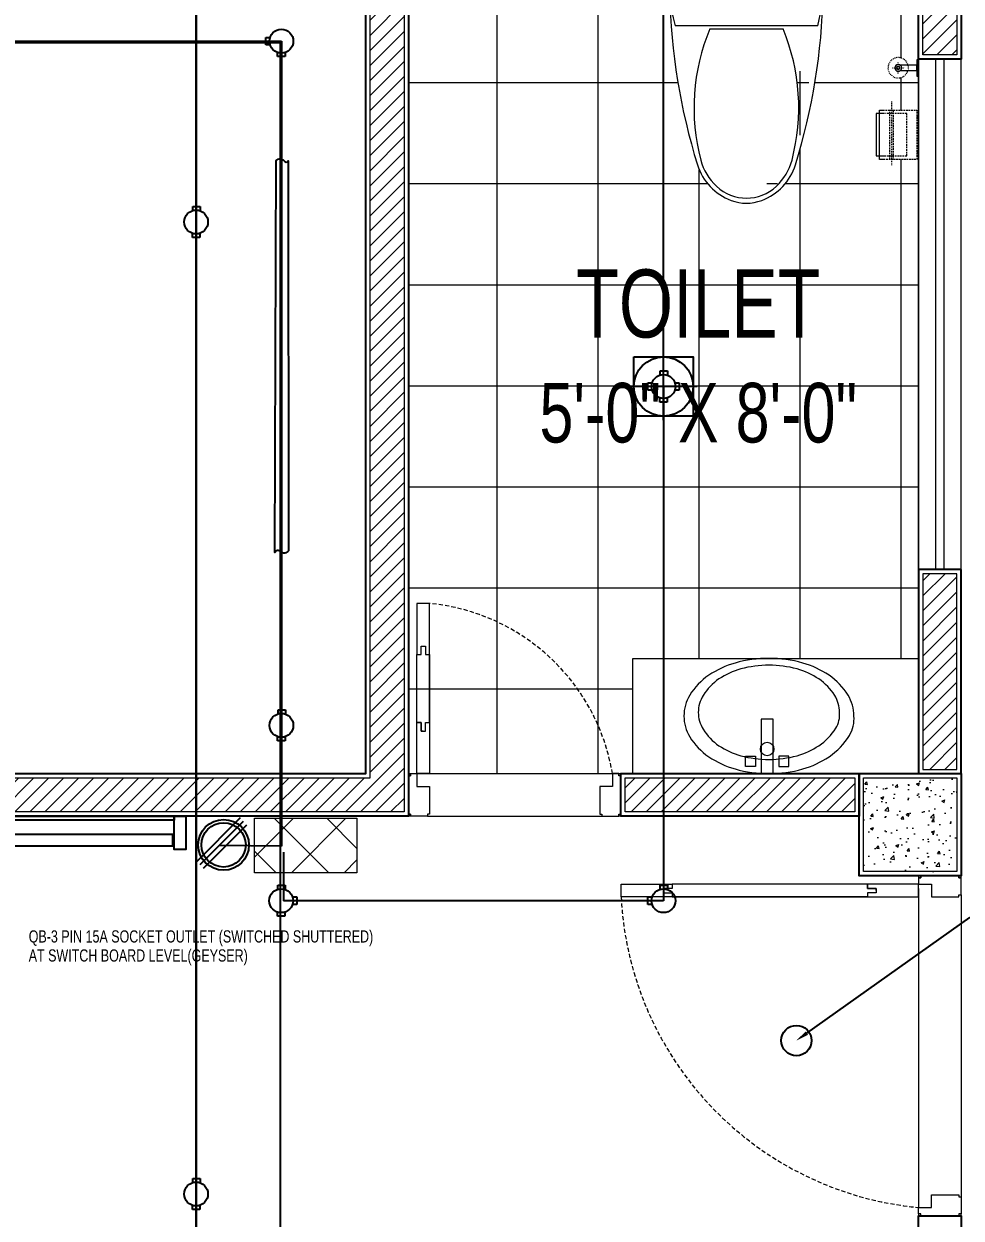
# Model space of a CAD drawing. Header units: inches. Extents: x 112 to 4169, y -2569 to 841.
# Drawn here: x 728.9 to 839.1, y 339.1 to 479.5 of the extents above; entities that cross this region are included whole.
import ezdxf
from ezdxf import colors
from ezdxf.entities.mleader import LeaderData, LeaderLine
from ezdxf.math import Vec2, Vec3

# ---------------------------------------------------------------- set-up
doc = ezdxf.new("R2010")
doc.units = ezdxf.units.IN
doc.header["$MEASUREMENT"] = 0
for name, pattern in [('CENTER', [2, 1.25, -0.25, 0.25, -0.25]), ('DASH', [0.35, 0.25, -0.1]), ('DASHED', [0.75, 0.5, -0.25])]:
    doc.linetypes.add(name, pattern=pattern)
doc.layers.get('Defpoints').update_dxf_attribs({"lineweight": 0})
for name, color, linetype in [('Cables', 7, 'Continuous'), ('Lights', 7, 'Continuous'), ('PVC Conduit and Circular Boxes', 7, 'Continuous'), ('Sockets', 7, 'Continuous'), ('wall 05', 253, 'Continuous')]:
    doc.layers.add(name, color=color, linetype=linetype)
for name, color, linetype, lineweight in [('COLUMN', 1, 'Continuous', 25), ('DOOR', 115, 'Continuous', 15), ('FLOOR TILE', 40, 'Continuous', 15), ('Glass', 5, 'Continuous', 9), ('HACTH', 8, 'Continuous', 9), ('I-WC----EXST', 7, 'Continuous', 15), ('I-WC----N', 7, 'Continuous', 15), ('Plaster Line', 254, 'Continuous', 15), ('Switchboard', 30, 'Continuous', 13), ('Text', 252, 'Continuous', 15), ('WINDOW', 140, 'Continuous', 9)]:
    doc.layers.add(name, color=color, linetype=linetype, lineweight=lineweight)
doc.styles.get("Standard").update_dxf_attribs({"font": 'arial.ttf'})
doc.styles.add('Swiss721', font='swisscl.ttf')
pattern_1 = [(45, (-121864.7341942425, -171118.0410724213), (-0.8838834764831843, 0.8838834764831844), [])]

# ---------------------------------------------------------------- blocks, each defined once
blk = doc.blocks.new('C 12X12')
at = {"layer": 'HACTH'}
h = blk.add_hatch(dxfattribs=at)
h.set_pattern_fill('AR-CONC', color=256, scale=0.5, style=0)
h.set_pattern_definition([(50, (0, 0), (3.586300913003767, -0.3137606749129755), [0.375, -4.125]), (355, (0, 0), (-0.693756668065, 3.760960668500059), [0.3, -3.3]), (100.4514, (0.2988584, -0.0261467), (2.892546908570108, 3.447197710304768), [0.31870095, -3.50571056]), (46.18420000000001, (0, 1), (5.336205243128222, -0.8275950716450904), [0.5625, -6.1875]), (96.6356, (0.444683725, 0.931033465), (4.673313527743517, 4.870589354502209), [0.47805144, -5.258565]), (351.1842, (0, 1), (4.673309725668136, 4.870593004626623), [0.45, -4.95]), (21, (0.5, 0.75), (2.984535260592308, -2.013094453326694), [0.375, -4.125]), (326.0000000000001, (0.5, 0.75), (1.216576659607909, 3.625750225234265), [0.3, -3.3]), (71.4514, (0.748711165, 0.58224197), (4.20111314290745, 1.612652483549762), [0.31870095, -3.50571056]), (37.50000000000001, (0, 0), (0.06079927658645334, 1.664469269156557), [0, -3.26, 0, -3.35, 0, -3.3125]), (7.499999999999999, (0, 0), (1.315347687210743, 1.972058559411801), [0, -1.91, 0, -3.185, 0, -1.2625]), (327.5, (-1.115, 0), (2.669112180862045, -0.112774358671899), [0, -1.25, 0, -3.9, 0, -5.175]), (317.5, (-1.615, 0), (2.915930846711931, 0.5005249116615882), [0, -1.625, 0, -2.59, 0, -3.675])])
h.paths.add_polyline_path([(88278.99999999999, -6819.5), (88278.99999999999, -6808.5), (88267.99999999999, -6808.5), (88267.99999999999, -6819.5)])
at = {"layer": 'COLUMN'}
blk.add_lwpolyline([(88267.49999999999, -6808), (88279.49999999999, -6808), (88279.49999999999, -6820), (88267.49999999999, -6820)], close=True, dxfattribs=at)
at = {"layer": 'Plaster Line'}
blk.add_lwpolyline([(88267.99999999999, -6808.5), (88278.99999999999, -6808.5), (88278.99999999999, -6819.5), (88267.99999999999, -6819.5)], close=True, dxfattribs=at)
blk = doc.blocks.new('$plan$00000388')
for p, q in [((0, -220.78125), (0, 220.78125)), ((-202.5, -209.53125), (-202.5, 209.53125)), ((-211.7636099999945, 107.6506163835293), (-211.7636099999945, -107.650638883526))]:
    blk.add_line(p, q)
blk.add_lwpolyline([(-202.5, -209.53125), (-151.5815775000083, -220.9312575000222), (-102.226364999995, -226.3893074999796), (-50.1765075000003, -226.3893074999796), (0, -220.78125)])
for centre, radius, start, end in [((-70.5022373952088, -1596.893304158002), 1822.905267548176, 91.22236801674002, 107.2477400729669), ((-76.1718824999989, -236.25), 463.3354349999999, 97.73994600013404, 105.8219820007596), ((-76.1718824999989, -236.25), 463.3354349999999, 80.5376780005947, 97.73994600013404), ((-562.4982811024092, -12.18639293918386), 163.5812782416205, 107.2477400729669, 159.5476091935635), ((-443.44170022248, -448.2021481943084), 602.2018211347165, 67.37374387764919, 104.7785650586873), ((-555.5449209055951, -23.26485846063588), 162.7261878014058, 104.7785650586873, 136.8542646016355), ((-580.3665348804789, -1.12500274553895e-05), 128.7061108459815, 136.8542646016355, 223.1457353983645), ((-595.1750179040682, 0), 128.7061108459815, 159.5476091935635, 200.4523908064364), ((-562.4982811024092, 12.18639293918386), 163.5812782416205, 200.4523908064364, 252.7522599270331), ((-555.5449209055951, 23.26483596063918), 162.7261878014058, 223.1457353983645, 255.2214349413127), ((-443.44170022248, 448.2021256943117), 602.2018211347165, 255.2214349413127, 292.6262561223508), ((-70.5022373952088, 1596.893304158002), 1822.905267548176, 252.7522599270331, 268.77763198326)]:
    blk.add_arc(centre, radius, start, end)
blk = doc.blocks.new('h')
at = {"layer": 'I-WC----N', "color": 252, "linetype": 'CENTER', "ltscale": 0.2}
for p, q in [((544280.5394874534, -25819.8480072173), (544314.2055749901, -25819.8480072173)), ((544297.3725312217, -25836.7882816003), (544297.3725312217, -25800.90632244026))]:
    blk.add_line(p, q, dxfattribs=at)
at = {"layer": 'I-WC----N'}
blk.add_lwpolyline([(544273.0331409274, -25759.8480072173), (544321.0331409274, -25759.8480072173), (544321.0331409274, -25764.8480072173), (544273.0331409274, -25764.8480072173)], close=True, dxfattribs=at)
blk.add_lwpolyline([(544289.0331409274, -25813.8480072173), (544289.0331409274, -25764.8480072173), (544305.0331409274, -25764.8480072173), (544305.0331409274, -25813.8480072173)], dxfattribs=at)
at = {"layer": 'I-WC----N', "linetype": 'DASH', "ltscale": 5}
blk.add_circle((544297.3725312217, -25819.8480072173), 30, dxfattribs=at)
at = {"layer": 'I-WC----N'}
for centre, radius in [((544297.0331409274, -25819.8480072173), 10), ((544297.3725312217, -25819.8480072173), 5)]:
    blk.add_circle(centre, radius, dxfattribs=at)
blk = doc.blocks.new('typical king$0$5767 PAPER HOLDER')
at = {"color": 0, "linetype": 'CENTER', "lineweight": -2, "ltscale": 0.5}
blk.add_line((80, 97.5), (80, -92.5), dxfattribs=at)
at = {"color": 0, "linetype": 'DASHED', "lineweight": -2, "ltscale": 10, "flags": 128}
for points in [[(96.99689220590517, 72.5), (5, 72.5), (5, -72.5), (99.99999999254942, -72.5)], [(5, 52.5), (0, 52.5), (0, -52.5), (5, -52.5)]]:
    blk.add_lwpolyline(points, dxfattribs=at)
at = {"color": 0, "linetype": 'DASHED', "lineweight": -2, "ltscale": 10}
blk.add_lwpolyline([(75, -72.5), (85, -72.5), (85, 72.5), (75, 72.5)], close=True, dxfattribs=at)
at = {"color": 0, "linetype": 'ByBlock', "lineweight": -2, "flags": 128}
blk.add_lwpolyline([(99.99999999254942, -72.5), (115, -72.5), (115, 72.5), (99.99999998987187, 72.5)], dxfattribs=at)
at = {"color": 0, "linetype": 'DASHED', "lineweight": -2, "ltscale": 10}
blk.add_lwpolyline([(99.999999992433, -62.5), (35, -62.5), (35, 62.5), (96.99689220590517, 62.5)], dxfattribs=at)
at = {"color": 0, "linetype": 'ByBlock', "lineweight": -2}
blk.add_lwpolyline([(99.99999999138527, 62.5), (125, 62.5), (125, -62.5), (99.999999992433, -62.5)], dxfattribs=at)
blk = doc.blocks.new('HANDWASH-02-PLAN')
at = {"layer": 'I-WC----N', "color": 2}
for points in [[(5.105388728001799, -0.03545327218080305, 0.0685128341849857), (104.4428761235836, 13.64052750168047, 0.08064845703360715), (181.8497132692291, 49.5702046223896, 0.1070510984843923), (241.6892139073075, 112.2794171914615, 0.1606025609484499), (255.0596095666779, 169.3288566819028, 0.1380408177290992), (237.8797932018615, 230.3704045662143, 0.1070510984844329), (181.8497132692292, 289.0875087414161, 0.08064845703366162), (104.4428761235695, 325.0171858621216, 0.06851283418501364), (5.105388728001819, 338.6931666359865, 0.06851283418498871), (-94.23209866757678, 325.0171858621252, 0.08064845703361595), (-171.638935813226, 289.0875087414161, 0.1070510984844098), (-227.6690157458597, 230.370404566218, 0.1380408177290767), (-244.8488321106743, 169.3288566819029, 0.138040817729059), (-227.6690157458634, 108.2873087975913, 0.1070510984844102), (-171.6389358132265, 49.57020462238962, 0.08064845703363416), (-94.2320986675627, 13.6405275016773, 0.06851283418498137)], [(5.105388728001802, 41.53578644381878, 0.0675216935736056), (87.72235935093113, 52.74376115667882, 0.07986260034694788), (151.9391352699427, 82.12223381210605, 0.1071148054250401), (201.6999565374776, 133.5496735962301, 0.1625513480041399), (212.7596645016683, 180.1065854971625, 0.1397781252770938), (198.5596568842125, 229.9089738032076, 0.1071148054249968), (151.9391352699427, 278.090937182219, 0.079862600346856), (87.72235935093114, 307.4694098376604, 0.06752169357352077), (5.105388728001818, 318.6773845505068, 0.06752169357355169), (-77.51158189494207, 307.4694098376535, 0.07986260034685971), (-141.7283578139395, 278.090937182219, 0.1071148054249977), (-188.3488794282057, 229.9089738032108, 0.1397781252771178), (-202.5488870456652, 180.1065854971625, 0.1397781252770914), (-188.3488794282075, 130.3041971911107, 0.1071148054249686), (-141.7283578139395, 82.12223381210607, 0.07986260034688351), (-77.51158189494208, 52.74376115667565, 0.06752169357357289)]]:
    blk.add_lwpolyline(points, format="xyb", close=True, dxfattribs=at)
blk.add_circle((-0.02187734048447522, 72.32929734456184), 20.01578208547983, dxfattribs=at)
blk = doc.blocks.new('A$C01EB0BB3')
at = {"layer": 'I-WC----N', "color": 250, "ltscale": 0.5}
for points in [[(9.078843707087799, 6.421769326931098), (9.078843707087799, 0.003781239152885973), (10.50733516400214, 0.003781239152885973), (10.50733516400214, 6.421769326931098)], [(8.434620618761983, 2.055171582615003), (8.434620618761983, 0.8500512700120453), (7.2301993334695, 0.8500512700120453), (7.2301993334695, 2.055171582615003)], [(11.15155825234251, 2.055171582615003), (11.15155825234251, 0.8500512700120453), (12.35597953763499, 0.8500512700120453), (12.35597953763499, 2.055171582615003)]]:
    blk.add_lwpolyline(points, close=True, dxfattribs=at)
at = {"layer": 'I-WC----N', "color": 2, "xscale": 0.03999999999359716, "yscale": 0.03999999999359716, "zscale": 0.03999999999359716}
blk.add_blockref('HANDWASH-02-PLAN', (9.793964529162622, 0.001415080594597384), dxfattribs=at)
blk = doc.blocks.new('A$C5AAA0143')
at = {"layer": 'Defpoints'}
for points in [[(-39.75, 5), (-40, 5), (-40, 4.75), (-39.75, 4.75)], [(0, 5), (-0.25, 5), (-0.25, 4.75), (0, 4.75)], [(-39.75, 0.25), (-40, 0.25), (-40, 0), (-39.75, 0)], [(0, 0.25), (-0.25, 0.25), (-0.25, 0), (0, 0)]]:
    blk.add_lwpolyline(points, close=True, dxfattribs=at)
at = {"layer": 'DOOR'}
for points in [[(-1.749999999985448, 10), (-1.999999999985448, 10), (-1.999999999985448, 11), (-2.499999999970896, 11), (-2.499999999970896, 5), (-1, 5), (-0.9999999999854481, 11), (-1.499999999985448, 11), (-1.499999999985448, 10), (-1.749999999985448, 10), (-1.499999999985448, 10), (-1.499999999985448, 11), (-1, 11), (-1, 33.98749804627732), (-1.499999999985448, 33.98749804627732), (-1.499999999985448, 34.98749804627732), (-1.999999999985448, 34.98749804627732), (-1.999999999985448, 33.98749804627732), (-2.499999999970896, 33.98749804627732), (-2.499999999985448, 11), (-2.500000000174623, 39.98749804627732), (-1, 39.98749804627732), (-0.9999999999854481, 33.98749804627732)], [(-39, 5), (-39, 3.5), (-37.5, 3.5), (-37.5, 0.25), (-37.75, 0.25), (-37.75, 0), (-39.75, 0), (-39.75, 0.25), (-40, 0.25), (-40, 4.75), (-39.75, 4.75), (-39.75000000001455, 5), (-39, 5)], [(-1, 5), (-1, 3.5), (-2.5, 3.5), (-2.5, 0.25), (-2.25, 0.25), (-2.25, 0), (-0.25, 0), (-0.25, 0.25), (0, 0.25), (0, 4.75), (-0.25, 4.75), (-0.2499999999854481, 5), (-1, 5)]]:
    blk.add_lwpolyline(points, dxfattribs=at)
at = {"layer": 'DOOR', "linetype": 'DASHED', "lineweight": 0}
blk.add_arc((-0.4940765072824433, 1.36216635024175), 38.67738328390567, 92.97286232294589, 174.6030200777959, dxfattribs=at)
at = {"layer": 'HACTH', "lineweight": 0, "ltscale": 10}
for p, q in [((-1.5, 5.000000000029104), (-39, 5)), ((-2.25, 2.91038304567337e-11), (-37.75, 0))]:
    blk.add_line(p, q, dxfattribs=at)
blk = doc.blocks.new('A$C63C712C3')
at = {"ltscale": 2}
for p, q in [((39.80314903250837, 42.02165198561852), (33.8373914979602, 42.02165198561852)), ((1230.612533954176, 42.02165198561852), (1236.578291488724, 42.02165198561852)), ((39.80314903250837, 15.93327464433969), (33.8373914979602, 15.93327464433969)), ((1230.612533954176, 15.93327464433969), (1236.578291488724, 15.93327464433969))]:
    blk.add_line(p, q, dxfattribs=at)
for points in [[(35.45815903441689, 102.6004051111813), (7.051254215184599e-05, 102.6004051111813), (7.051254215184599e-05, 0), (35.45815903441689, 0)], [(35.45815903441689, 102.6004051111813), (1235.458159034402, 102.6004051111813), (1235.458159034402, 90.19858873463818), (35.45815903441689, 90.19858873463818)], [(1235.458159034402, 102.6004051111813), (1270.916247556277, 102.6004051111813), (1270.916247556277, 0), (1235.458159034402, 0)], [(39.80634735536296, 47.55507706388016), (1230.609335631336, 47.55507706388016), (1230.609335631336, 10.14120857274975), (39.80634735536296, 10.14120857274975)]]:
    blk.add_lwpolyline(points, close=True, dxfattribs=at)

msp = doc.modelspace()

# ---------------------------------------------------------------- hatches: boundary and pattern name
at = {"layer": 'FLOOR TILE'}
h = msp.add_hatch(dxfattribs=at)
h.set_pattern_fill('ANSI37', color=256, scale=95, angle=45, style=0)
h.set_pattern_definition([(90, (-140504.1913463468, -171144.9169840943), (-11.875, 2.664535259100376e-15), []), (180, (-140504.1913463468, -171144.9169840943), (-2.664535259100376e-15, -11.875), [])])
edge = h.paths.add_edge_path()
edge.add_ellipse((814.3537744937688, 464.8737671120964), major_axis=(-4.626777249109558, 4.62677724910956), ratio=0.9999999999987466, start_angle=62.24774007312948, end_angle=114.54760919365779, ccw=False)
edge.add_ellipse((877.7420510015558, 484.553608878696), major_axis=(-51.55954709395021, 51.55954709395021), ratio=0.999999999997518, start_angle=46.39180876643201, end_angle=62.24774007301511, ccw=False)
edge.add_ellipse((823.3163187845543, 484.3268230743181), major_axis=(13.10510513414004, 13.10510513414004), ratio=0.999999999998578, start_angle=125.53767800060149, end_angle=139.7797057103707, ccw=False)
edge.add_line((805.035068487928, 487.3736983771726), (774.1163187760152, 487.3736983771435))
edge.add_line((774.1163187760152, 487.3736983771435), (774.1163187760152, 391.3634181502332))
edge.add_line((774.1163187760152, 391.3634181502332), (800.5158165509687, 391.3634181502332))
edge.add_line((800.5158165509687, 391.3634181502332), (800.5158165509687, 404.9125629465909))
edge.add_line((800.5158165509687, 404.9125629465909), (834.1163187760443, 404.9125629439716))
edge.add_line((834.1163187760443, 404.9125629439716), (834.1163187760734, 464.3744303108308))
edge.add_line((834.1163187760734, 464.3744303108308), (833.9163187761491, 464.3744303108308))
edge.add_line((833.9163187761491, 464.3744303108308), (833.9163187761491, 463.5744303112499))
edge.add_line((833.9163187761491, 463.5744303112499), (830.1163187784308, 463.5744303112499))
edge.add_line((830.1163187784308, 463.5744303112499), (829.5163187784541, 463.5744303112208))
edge.add_line((829.5163187784541, 463.5744303112208), (829.5163187784541, 463.9744303110404))
edge.add_line((829.5163187784541, 463.9744303110404), (829.1163187786636, 463.9744303110404))
edge.add_line((829.1163187786636, 463.9744303110404), (829.1163187786636, 468.9744303084501))
edge.add_line((829.1163187786636, 468.9744303084501), (829.5163187784541, 468.974430308421))
edge.add_line((829.5163187784541, 468.974430308421), (829.5163187784541, 469.3744303082115))
edge.add_line((829.5163187784541, 469.3744303082115), (830.1163187785472, 469.3744303082115))
edge.add_line((830.1163187785472, 469.3744303082115), (833.9163187761491, 469.3744303082406))
edge.add_line((833.9163187761491, 469.3744303082406), (833.9163187761491, 468.5744303086597))
edge.add_line((833.9163187761491, 468.5744303086597), (834.1163187760443, 468.5744303086014))
edge.add_line((834.1163187760443, 468.5744303086014), (834.1163187760152, 473.3651468305382))
edge.add_line((834.1163187760152, 473.3651468305382), (833.9163187761782, 473.3651468305382))
edge.add_line((833.9163187761782, 473.3651468305382), (833.9163187761782, 474.0051468302029))
edge.add_line((833.9163187761782, 474.0051468302029), (832.8690231235572, 474.005146830232))
edge.add_ellipse((831.7163187773307, 474.3387224417877), major_axis=(-0.8485281369836075, 0.8485281369836075), ratio=0.9999999999899405, start_angle=-120.20545801426942, end_angle=208.8603375758762, ccw=False)
edge.add_line((832.876536038389, 474.6451468298676), (833.9163187761782, 474.6451468298676))
edge.add_line((833.9163187761782, 474.6451468298676), (833.9163187761491, 475.2851468295032))
edge.add_line((833.9163187761491, 475.2851468295032), (834.1163187760443, 475.2851468295323))
edge.add_line((834.1163187760443, 475.2851468295323), (834.1163187760152, 487.3736983771435))
edge.add_line((834.1163187760152, 487.3736983771435), (822.697568783978, 487.3736983771435))
edge.add_line((822.697568783978, 487.3736983771435), (822.9218910842077, 485.3666380748384))
edge.add_line((822.9218910842077, 485.3666380748384), (822.9218910841786, 483.2846437732571))
edge.add_line((822.9218910841786, 483.2846437732571), (822.8902039129802, 482.9981079098418))
edge.add_ellipse((749.9905865499508, 484.553608878696), major_axis=(51.55954709395026, 51.55954709395023), ratio=0.9999999999975177, start_angle=297.7522599269849, end_angle=313.7776319831943, ccw=False)
edge.add_ellipse((813.3788630577377, 464.8737671120964), major_axis=(4.626777249109558, 4.626777249109557), ratio=0.9999999999987471, start_angle=245.4523908063421, end_angle=297.75225992687035, ccw=False)
edge.add_ellipse((813.8663187757533, 463.5666976388077), major_axis=(3.640358553779853, 3.640358553779853), ratio=1, start_angle=204.5476091936166, end_angle=245.4523908063834, ccw=False)
h.paths.add_polyline_path([(825.1163187780525, 480.1224874531674), (825.1163187780234, 484.1224874510428), (829.116318775957, 484.1224874510719), (829.1163187759279, 480.1224874531383)], flags=16)
edge = h.paths.add_edge_path(flags=0)
edge.add_ellipse((827.1163187770047, 482.1224874521197), major_axis=(1.178511301366523, 1.178511301366523), ratio=0.9999999999776168, start_angle=0, end_angle=360)
edge.add_ellipse((825.7610969260035, 482.4579026631311), major_axis=(-0.1135127851906882, 0.1135127851906883), ratio=0.9999999999868635, start_angle=259.95127995135726, end_angle=429.25906120472473, ccw=False)
edge.add_ellipse((827.1163187770047, 482.1224874521197), major_axis=(1.178511301366523, 1.178511301366523), ratio=0.9999999999776168, start_angle=0, end_angle=360)
edge.add_ellipse((826.2170733828146, 483.1904234756132), major_axis=(0.1135127852007052, 0.1135127852007052), ratio=0.9999999996801878, start_angle=313.9512799428356, end_angle=483.2590611999518, ccw=False)
edge.add_ellipse((827.1163187770047, 482.1224874521197), major_axis=(1.178511301366523, 1.178511301366523), ratio=0.9999999999776168, start_angle=0, end_angle=360)
edge.add_ellipse((828.471540628006, 481.7870722411083), major_axis=(-0.1135127851906882, 0.1135127851906883), ratio=0.9999999999868635, start_angle=79.95127995135732, end_angle=249.2590612047247, ccw=False)
edge.add_ellipse((827.1163187770047, 482.1224874521197), major_axis=(1.178511301366523, 1.178511301366523), ratio=0.9999999999776168, start_angle=0, end_angle=360)
edge.add_ellipse((828.0155641711948, 481.0545514286262), major_axis=(0.1135127852007052, 0.1135127852007052), ratio=0.9999999996801878, start_angle=133.9512799428356, end_angle=303.25906119995165, ccw=False)
edge = h.paths.add_edge_path(flags=0)
edge.add_ellipse((827.5868551235811, 481.4243060938954), major_axis=(0.2462339062417325, 0.2462339062417324), ratio=0.9999999999713834, start_angle=116.9210349659831, end_angle=177.9157267890588)
edge.add_ellipse((826.9662528503153, 480.8872448216191), major_axis=(0.3343748839412276, 0.3343748839412276), ratio=0.999999999836785, start_angle=310.3777271410761, end_angle=354.3680009164517, ccw=False)
edge.add_ellipse((827.0807601423925, 480.8732727450317), major_axis=(-0.2528949966224618, 0.2528949966224618), ratio=0.9999999997944411, start_angle=177.8656699521911, end_angle=221.1305216442388, ccw=False)
edge.add_ellipse((827.2161065379963, 480.7299458793188), major_axis=(-0.1135127851838936, 0.1135127851838936), ratio=0.9999999998175365, start_angle=7.9512799514022845, end_angle=177.2590612098917, ccw=False)
edge.add_ellipse((826.8806684629284, 481.0453078605408), major_axis=(-0.213053858121964, 0.213053858121964), ratio=0.9999999998537326, start_angle=178.4765440416498, end_angle=250.2150026561338)
edge.add_ellipse((827.6489965271952, 481.4523589787771), major_axis=(0.4021322991767343, 0.4021322991767343), ratio=0.9999999999852046, start_angle=127.80778578447331, end_angle=164.3437498612938, ccw=False)
edge.add_ellipse((827.2689641176888, 481.5107967546267), major_axis=(-0.1305569966240476, 0.1305569966240476), ratio=0.999999999114781, start_angle=20.15938571271448, end_angle=41.0363444426643, ccw=False)
edge.add_ellipse((827.017752475343, 481.7506567057046), major_axis=(-0.05173816635622881, 0.05173816635622881), ratio=0.9999999996281914, start_angle=0, end_angle=360)
edge.add_ellipse((827.179733500588, 481.5634491049625), major_axis=(0.05811630572288623, 0.05811630572288622), ratio=0.9999999985862029, start_angle=292.781772687854, end_angle=477.35557525591923, ccw=False)
edge = h.paths.add_edge_path(flags=0)
edge.add_ellipse((826.3785333717873, 480.9372438800694), major_axis=(-0.1135127851959312, 0.1135127851959313), ratio=0.9999999997372054, start_angle=-28.048720055062915, end_angle=141.2590612035885, ccw=False)
edge.add_ellipse((826.2925233901818, 481.389542635827), major_axis=(-0.2130538580973914, 0.2130538580973914), ratio=0.9999999999286958, start_angle=142.4765440407549, end_angle=214.2150026612077)
edge.add_ellipse((827.1533724956729, 481.267242002976), major_axis=(0.4021322992914394, 0.4021322992914393), ratio=0.9999999996755112, start_angle=91.8077857866586, end_angle=128.3437498510415, ccw=False)
edge.add_ellipse((826.8802686807516, 481.5378966024784), major_axis=(-0.1305569966578032, 0.1305569966578033), ratio=0.999999997156506, start_angle=-15.840614346014718, end_angle=5.036344437372918, ccw=False)
edge.add_ellipse((826.8390278701603, 481.6329416894644), major_axis=(-0.05811630573968404, 0.05811630573968404), ratio=0.9999999980110515, start_angle=166.7817726894603, end_angle=351.3555752907593, ccw=False)
edge.add_ellipse((827.0866099720637, 481.2810725429792), major_axis=(0.2462339062780047, 0.2462339062780047), ratio=0.9999999998244957, start_angle=80.92103496701428, end_angle=141.9157267835392)
edge.add_ellipse((826.268855490814, 481.2113617104535), major_axis=(-0.3343748839702123, 0.3343748839702125), ratio=0.99999999985348, start_angle=184.3777271454091, end_angle=228.3680009218154, ccw=False)
edge.add_ellipse((826.3532812555253, 481.1327523654675), major_axis=(0.2528949966498449, 0.2528949966498448), ratio=0.9999999998865615, start_angle=231.8656699583654, end_angle=275.13052163833686, ccw=False)
edge = h.paths.add_edge_path(flags=0)
edge.add_ellipse((825.8227691539554, 481.5972646404173), major_axis=(0.11351278519677, 0.1135127851967699), ratio=0.9999999997070375, start_angle=25.95127995530828, end_angle=195.2590612197516, ccw=False)
edge.add_ellipse((826.0190401554331, 482.0137374190729), major_axis=(-0.2130538580966775, 0.2130538580966775), ratio=0.9999999999848851, start_angle=106.4765440390385, end_angle=178.2150026582757)
edge.add_ellipse((826.6435952030055, 481.4087997200315), major_axis=(-0.4021322991512527, 0.4021322991512531), ratio=0.9999999999481564, start_angle=-34.19221421577993, end_angle=2.3437498600824256, ccw=False)
edge.add_ellipse((826.5817363575674, 481.7882902853655), major_axis=(-0.130556996513347, 0.130556996513347), ratio=0.9999999997520682, start_angle=-51.840614311907586, end_angle=-30.963655587110793, ccw=False)
edge.add_ellipse((826.6042379413606, 481.8894241162691), major_axis=(0.05811630572453536, 0.05811630572453536), ratio=0.9999999985319148, start_angle=220.781772765138, end_angle=405.3555753373496, ccw=False)
edge.add_ellipse((826.5977125742696, 481.4592308886988), major_axis=(0.2462339062459158, 0.2462339062459158), ratio=0.999999999957575, start_angle=44.92103496603224, end_angle=105.9157267873271)
edge.add_ellipse((825.8951603024374, 481.8834976645942), major_axis=(0.3343748840369324, 0.3343748840369323), ratio=0.9999999997769518, start_angle=238.37772715115472, end_angle=282.36800091216634, ccw=False)
edge.add_ellipse((825.917256767197, 481.7702771491661), major_axis=(0.2528949966106253, 0.2528949966106252), ratio=0.9999999999643817, start_angle=195.8656699532324, end_angle=239.1305216378203, ccw=False)
edge = h.paths.add_edge_path(flags=0)
edge.add_ellipse((827.5588239461989, 481.1125190772057), major_axis=(0.2130538581075887, 0.2130538581075887), ratio=0.9999999999709936, start_angle=304.4765440443379, end_angle=376.2150026586069)
edge.add_ellipse((827.9411557632314, 481.8934422545483), major_axis=(-0.4021322992772786, 0.4021322992772787), ratio=0.9999999996929558, start_angle=73.8077857881168, end_angle=110.34374985265731, ccw=False)
edge.add_ellipse((827.5993542226837, 481.7173419626254), major_axis=(0.1305569966815997, 0.1305569966815997), ratio=0.9999999998444704, start_angle=146.1593856949986, end_angle=167.0363444150854, ccw=False)
edge.add_ellipse((827.4962168620017, 481.7074901680519), major_axis=(0.05811630573720419, 0.05811630573720419), ratio=0.9999999980577234, start_angle=328.7817726766771, end_angle=513.3555752500711, ccw=False)
edge.add_ellipse((827.90737138366, 481.8342211933398), major_axis=(-0.2462339062684593, 0.2462339062684594), ratio=0.9999999998572116, start_angle=62.92103496755274, end_angle=123.9157267809785)
edge.add_ellipse((827.7209702932499, 481.0349486332618), major_axis=(-0.3343748840029478, 0.3343748840029478), ratio=0.9999999998488761, start_angle=256.3777271493864, end_angle=300.3680009161677, ccw=False)
edge.add_ellipse((827.821821219089, 481.0909506834344), major_axis=(-0.2528949966106568, 0.2528949966106568), ratio=0.9999999999452899, start_angle=213.8656699562381, end_angle=257.130521639806)
edge.add_ellipse((827.7209702932499, 481.0349486332618), major_axis=(-0.3343748840029478, 0.3343748840029478), ratio=0.9999999998488761, start_angle=256.3777271493864, end_angle=300.3680009161677)
edge.add_ellipse((827.90737138366, 481.8342211933398), major_axis=(-0.2462339062684593, 0.2462339062684594), ratio=0.9999999998572116, start_angle=62.92103496755283, end_angle=123.91572678097859, ccw=False)
edge.add_ellipse((827.4962168620017, 481.7074901680519), major_axis=(0.05811630573720419, 0.05811630573720419), ratio=0.9999999980577234, start_angle=328.7817726766771, end_angle=513.3555752500711)
edge.add_ellipse((827.5993542226837, 481.7173419626254), major_axis=(0.1305569966815997, 0.1305569966815997), ratio=0.9999999998444704, start_angle=146.1593856949986, end_angle=167.0363444150855)
edge.add_ellipse((827.9411557632314, 481.8934422545483), major_axis=(-0.4021322992772786, 0.4021322992772787), ratio=0.9999999996929558, start_angle=73.80778578811683, end_angle=110.3437498526573)
edge = h.paths.add_edge_path(flags=0)
edge.add_ellipse((825.9879061456935, 482.6469195945886), major_axis=(0.3343748839913213, 0.3343748839913213), ratio=0.9999999999873286, start_angle=202.3777271457219, end_angle=246.3680009183107)
edge.add_ellipse((826.3069051191609, 481.8907306983949), major_axis=(-0.2462339062521887, 0.2462339062521888), ratio=0.9999999999381454, start_angle=-81.07896503289919, end_angle=-20.08427321336319, ccw=False)
edge.add_ellipse((826.5650454868204, 482.2349288158059), major_axis=(0.05811630568713193, 0.05811630568713193), ratio=0.999999999693475, start_angle=184.7817727141766, end_angle=369.3555752962507)
edge.add_ellipse((826.4873963488257, 482.166335927008), major_axis=(-0.1305569966869779, 0.1305569966869779), ratio=0.9999999998658377, start_angle=-87.84061430436311, end_angle=-66.96365557853716)
edge.add_ellipse((826.3143822483302, 481.8229618933749), major_axis=(-0.4021322992435535, 0.4021322992435535), ratio=0.9999999999189347, start_angle=-70.19221421585645, end_angle=-33.65625014187786)
edge.add_ellipse((826.1646800589855, 482.6794710186716), major_axis=(0.2130538580971201, 0.21305385809712), ratio=0.9999999999590732, start_angle=160.4765440420287, end_angle=232.2150026554424)
edge.add_ellipse((826.3143822483302, 481.8229618933749), major_axis=(-0.4021322992435535, 0.4021322992435535), ratio=0.9999999999189347, start_angle=-70.19221421585638, end_angle=-33.65625014187788, ccw=False)
edge.add_ellipse((826.4873963488257, 482.166335927008), major_axis=(-0.1305569966869779, 0.1305569966869779), ratio=0.9999999998658377, start_angle=-87.8406143043631, end_angle=-66.9636555785371, ccw=False)
edge.add_ellipse((826.5650454868204, 482.2349288158059), major_axis=(0.05811630568713193, 0.05811630568713193), ratio=0.999999999693475, start_angle=184.7817727141766, end_angle=369.3555752962507, ccw=False)
edge.add_ellipse((826.3069051191609, 481.8907306983949), major_axis=(-0.2462339062521887, 0.2462339062521888), ratio=0.9999999999381454, start_angle=-81.07896503289919, end_angle=-20.08427321336321)
edge.add_ellipse((825.9879061456935, 482.6469195945886), major_axis=(0.3343748839913213, 0.3343748839913213), ratio=0.9999999999873286, start_angle=202.3777271457219, end_angle=246.3680009183107, ccw=False)
edge.add_ellipse((825.93923321198, 482.5423342973866), major_axis=(0.2528949966238418, 0.2528949966238417), ratio=0.9999999999809666, start_angle=159.8656699510834, end_angle=203.1305216367736)
edge = h.paths.add_edge_path(flags=0)
edge.add_ellipse((827.4394921690449, 481.9138433089595), major_axis=(-0.05173816635622881, 0.05173816635622881), ratio=0.9999999996281914, start_angle=0, end_angle=360)
edge.add_ellipse((827.9182553056793, 482.4220130108645), major_axis=(-0.4021322992435535, 0.4021322992435535), ratio=0.9999999999189347, start_angle=109.8077857841435, end_angle=146.3437498581221, ccw=False)
edge.add_ellipse((827.7452412051838, 482.0786389772313), major_axis=(0.1305569966509645, 0.1305569966509645), ratio=0.9999999987849612, start_angle=182.1593857051698, end_angle=203.0363444493006, ccw=False)
edge = h.paths.add_edge_path(flags=0)
edge.add_ellipse((826.9775039610444, 482.4812406634794), major_axis=(-0.05173816636770262, 0.05173816636770266), ratio=0.9999999999801823, start_angle=0, end_angle=360)
edge.add_ellipse((826.6332833313257, 482.527632941614), major_axis=(-0.1305569969409676, 0.1305569969409676), ratio=0.9999999982267898, start_angle=236.15938574436558, end_angle=257.0363444392443, ccw=False)
edge.add_ellipse((826.7364206920078, 482.5374847361875), major_axis=(0.0581163058484022, 0.0581163058484022), ratio=0.9999999943992969, start_angle=148.7817725837666, end_angle=333.355575159663, ccw=False)
edge = h.paths.add_edge_path(flags=0)
edge.add_ellipse((826.6457824304283, 482.8206688103439), major_axis=(0.2462339062417325, 0.2462339062417324), ratio=0.9999999999713834, start_angle=296.9210349659831, end_angle=357.9157267890587)
edge.add_ellipse((827.2663847036941, 483.3577300826203), major_axis=(0.3343748839412276, 0.3343748839412276), ratio=0.999999999836785, start_angle=130.3777271410761, end_angle=174.3680009164517, ccw=False)
edge.add_ellipse((827.151877411617, 483.3717021592076), major_axis=(-0.2528949966224618, 0.2528949966224618), ratio=0.9999999997944411, start_angle=-2.1343300478088736, end_angle=41.1305216442388, ccw=False)
edge.add_ellipse((827.0165310160131, 483.5150290249205), major_axis=(-0.1135127851837922, 0.1135127851837922), ratio=0.9999999999520414, start_angle=187.9512799503464, end_angle=357.25906121025986, ccw=False)
edge.add_ellipse((827.3519690910811, 483.1996670437277), major_axis=(-0.2130538581072023, 0.2130538581072024), ratio=0.9999999999664522, start_angle=-1.523455954370563, end_angle=70.21500265908382)
edge.add_ellipse((826.5836410267851, 482.7926159254623), major_axis=(0.4021322991831972, 0.4021322991831972), ratio=0.9999999999473537, start_angle=307.8077857837901, end_angle=344.34374985929344, ccw=False)
edge.add_ellipse((826.9636734363206, 482.7341781496127), major_axis=(-0.1305569966240476, 0.1305569966240476), ratio=0.999999999114781, start_angle=200.1593857127145, end_angle=221.0363444426643, ccw=False)
edge.add_ellipse((827.0529040534215, 482.6815257992769), major_axis=(0.05811630572288623, 0.05811630572288622), ratio=0.9999999985862029, start_angle=112.78177268785399, end_angle=297.35557525591923, ccw=False)
edge = h.paths.add_edge_path(flags=0)
edge.add_ellipse((827.1460275819458, 482.9639023612601), major_axis=(0.2462339062564434, 0.2462339062564434), ratio=0.9999999998682292, start_angle=260.9210349694332, end_angle=321.9157267847558)
edge.add_ellipse((827.9637820631955, 483.0336131937859), major_axis=(-0.3343748839702123, 0.3343748839702125), ratio=0.99999999985348, start_angle=4.3777271454090965, end_angle=48.368000921815394, ccw=False)
edge.add_ellipse((827.8793562984841, 483.1122225387719), major_axis=(0.2528949966498449, 0.2528949966498448), ratio=0.9999999998865615, start_angle=51.86566995836529, end_angle=95.13052163833692, ccw=False)
edge.add_ellipse((827.8541041822222, 483.3077310241699), major_axis=(-0.1135127851959312, 0.1135127851959313), ratio=0.9999999997372054, start_angle=151.951279944937, end_angle=321.25906120358854, ccw=False)
edge.add_ellipse((827.9401141638276, 482.8554322684124), major_axis=(-0.2130538580973914, 0.2130538580973914), ratio=0.9999999999286958, start_angle=-37.52345595924508, end_angle=34.21500266120775)
edge.add_ellipse((827.0792650583365, 482.9777329012634), major_axis=(-0.4021322991572348, 0.4021322991572349), ratio=0.9999999999634714, start_angle=181.8077857873108, end_angle=218.3437498611059, ccw=False)
edge.add_ellipse((827.3523688732579, 482.7070783017609), major_axis=(-0.1305569966578032, 0.1305569966578033), ratio=0.999999997156506, start_angle=164.1593856539853, end_angle=185.0363444373728, ccw=False)
edge.add_ellipse((827.3936096838783, 482.612033214775), major_axis=(0.05811630573545578, 0.05811630573545577), ratio=0.9999999985884495, start_angle=76.78177273939178, end_angle=261.35557530337076, ccw=False)
edge = h.paths.add_edge_path(flags=0)
edge.add_ellipse((827.414617219188, 482.3653690264966), major_axis=(-0.05173816635622881, 0.05173816635622881), ratio=0.9999999996281914, start_angle=0, end_angle=360)
edge.add_ellipse((827.6283996126489, 482.3555507879703), major_axis=(0.0581163058584151, 0.0581163058584151), ratio=0.9999999941014677, start_angle=40.781772892180015, end_angle=225.3555754642628, ccw=False)
edge = h.paths.add_edge_path(flags=0)
edge.add_ellipse((827.6509011964421, 482.4566846188739), major_axis=(-0.130556996513347, 0.130556996513347), ratio=0.9999999997520682, start_angle=128.1593856880924, end_angle=149.0363444128891)
edge.add_ellipse((827.589042351004, 482.8361751842369), major_axis=(-0.4021322991657657, 0.402132299165766), ratio=0.9999999999424883, start_angle=145.8077857835193, end_angle=182.3437498579392)
edge.add_ellipse((828.2135973985763, 482.2312374851665), major_axis=(-0.2130538580966775, 0.2130538580966775), ratio=0.9999999999848851, start_angle=-73.5234559609616, end_angle=-1.7849973417243064, ccw=False)
edge.add_ellipse((828.409868400054, 482.6477102638221), major_axis=(0.1135127852194075, 0.1135127852194075), ratio=0.9999999993535449, start_angle=205.9512799632778, end_angle=375.2590612158748)
edge.add_ellipse((828.3153807868124, 482.4746977550733), major_axis=(0.252894996631345, 0.252894996631345), ratio=0.999999999946282, start_angle=15.8656699494325, end_angle=59.13052163827703)
edge.add_ellipse((828.3374772515721, 482.3614772396743), major_axis=(0.3343748840264968, 0.3343748840264968), ratio=0.9999999997650396, start_angle=58.3777271522754, end_angle=102.3680009149933)
edge.add_ellipse((827.6349249797398, 482.7857440155406), major_axis=(-0.2462339062386704, 0.2462339062386704), ratio=0.9999999998541742, start_angle=134.9210349606327, end_angle=195.9157267901715)
edge.add_ellipse((828.3374772515721, 482.3614772396743), major_axis=(0.3343748840264968, 0.3343748840264968), ratio=0.9999999997650396, start_angle=58.377727152275384, end_angle=102.36800091499322, ccw=False)
edge.add_ellipse((828.3153807868124, 482.4746977550733), major_axis=(0.252894996631345, 0.252894996631345), ratio=0.999999999946282, start_angle=15.865669949432515, end_angle=59.130521638277, ccw=False)
edge.add_ellipse((828.409868400054, 482.6477102638221), major_axis=(0.1135127852194075, 0.1135127852194075), ratio=0.9999999993535449, start_angle=205.9512799632778, end_angle=375.2590612158748, ccw=False)
edge.add_ellipse((828.2135973985763, 482.2312374851665), major_axis=(-0.2130538580966775, 0.2130538580966775), ratio=0.9999999999848851, start_angle=-73.52345596096151, end_angle=-1.784997341724308)
edge.add_ellipse((827.589042351004, 482.8361751842369), major_axis=(-0.4021322991657657, 0.402132299165766), ratio=0.9999999999424883, start_angle=145.8077857835193, end_angle=182.3437498579392, ccw=False)
at = {"layer": 'HACTH'}
h = msp.add_hatch(dxfattribs=at)
h.set_pattern_fill('ANSI31', color=256, scale=10, style=0)
h.set_pattern_definition(pattern_1)
h.paths.add_polyline_path([(834.6163187760734, 487.8736983771144), (834.6163187760443, 475.8634181502041), (838.6163187760443, 475.8634181502332), (838.6163187760443, 510.8634181502623), (834.6163187760443, 510.8634181502623), (834.6163187760443, 491.8736983772017), (756.6163187760443, 491.8736983772017), (756.6163187760443, 487.8736983771726), (769.6163187760152, 487.8736983772017), (769.6163187761025, 390.8634181502332), (673.6163187760152, 390.8634181503205), (673.6163187759861, 386.8634181502623), (773.6163187760152, 386.8634181502332), (773.6163187760152, 487.8736983771435)])
h = msp.add_hatch(dxfattribs=at)
h.set_pattern_fill('ANSI31', color=256, scale=10, style=0)
h.set_pattern_definition([(45, (-118628.9225331758, -172476.7354791516), (-0.8838834764831843, 0.8838834764831844), [])])
h.paths.add_polyline_path([(834.6163187760734, 391.8634181502332), (838.6163187760152, 391.863418150175), (838.6163187760152, 414.8634181502332), (834.6163187760152, 414.8634181502041)])
h = msp.add_hatch(dxfattribs=at)
h.set_pattern_fill('ANSI31', color=256, scale=10, style=0)
h.set_pattern_definition(pattern_1)
h.paths.add_polyline_path([(826.6163187760152, 386.8634181502041), (826.6163187760152, 390.8634181502041), (799.6163187760734, 390.8634181502332), (799.6163187760734, 386.8634181502041)])
at = {"layer": 'Switchboard'}
h = msp.add_hatch(dxfattribs=at)
h.set_pattern_fill('ANSI37', color=256, scale=35)
h.set_pattern_definition([(45, (493.4065997286428, -66.67023475911367), (-3.093592167691145, 3.093592167691146), []), (135, (493.4065997286428, -66.67023475911367), (-3.093592167691146, -3.093592167691145), [])])
h.paths.add_polyline_path([(768.0661905701467, 379.7153443967082), (768.0661905701467, 386.1239478658765), (756.0051193817928, 386.1239478658765), (756.0051193817928, 379.7153443967082)])

# ---------------------------------------------------------------- linework, layer by layer
for p, q in [((803.7215589596232, 438.2130334595005), (803.7215589596232, 438.7079805957634)), ((803.7215589596232, 438.7079805957634), (804.5960194518694, 438.7079805957634)), ((804.5960194518694, 438.7079805957634), (804.5976848669974, 438.1845124997074)), ((802.2925247709363, 436.4313280175506), (802.2925247709363, 437.3057885097969)), ((802.2925247709363, 437.3057885097969), (802.7874719071997, 437.3057885097969)), ((805.449596477514, 437.3057885099655), (805.9445436137769, 437.3057885099655)), ((805.9445436137769, 437.3057885099655), (805.9445436137769, 436.4313280175883)), ((802.7874719071992, 436.4313280175506), (802.2925247709363, 436.4313280175506)), ((803.6790885299212, 435.0434742001705), (803.6790885299212, 435.5384213364339)), ((804.5535490221674, 435.5384213364334), (804.5535490221674, 435.0434742001705)), ((805.9445436137769, 436.431328017592), (805.4495964775135, 436.431328017592)), ((804.5535490221674, 435.0434742001705), (803.6790885299212, 435.0434742001705))]:
    msp.add_line(p, q)
for centre, radius in [((804.1163187760443, 436.8685582636738), 1.401231196075114), ((819.7460189971789, 359.9883850801889), 1.782206284678449)]:
    msp.add_circle(centre, radius)
at = {"layer": 'Cables', "color": 192, "lineweight": 30}
msp.add_line((749.1452150659352, 272.6048019606533), (749.1452150659351, 491.9831342128454), dxfattribs=at)
at = {"layer": 'Cables', "color": 3}
for p, q in [((804.1163187760443, 438.7079805957634), (804.1163187760443, 482.3314210704848)), ((804.1163187760443, 436.8685582636738), (804.1163187764388, 376.4277917781021)), ((759.4467110972436, 382.1198171252904), (759.4467110972436, 376.4277917781019)), ((804.1163187760442, 376.4277917781019), (759.4467110972436, 376.4277917781019))]:
    msp.add_line(p, q, dxfattribs=at)
at = {"layer": 'Cables', "color": 1}
for p, q in [((367.7500742845899, 477.311459977618), (759.0371804802053, 477.311459977618)), ((759.0371804802053, 477.311459977618), (759.0371804802053, 383.4276171627898)), ((759.0371804802053, 383.4276171627898), (759.0371804802053, 329.4361542492601))]:
    msp.add_line(p, q, dxfattribs=at)
at = {"layer": 'Cables', "color": 142}
for p, q in [((368.1975702761519, 477.4723507217151), (759.1787139336957, 477.4723507217151)), ((759.1787139336957, 477.4723507217151), (759.1787139336957, 382.8396380058766)), ((759.1787139336957, 382.8396380058766), (751.8689454917616, 382.9013666482006))]:
    msp.add_line(p, q, dxfattribs=at)
at = {"layer": 'Defpoints'}
for points in [[(774.1163187760734, 391.3634181502332), (774.3663187760734, 391.3634181502332), (774.3663187760734, 391.1134181502332), (774.1163187760734, 391.1134181502332)], [(798.8663187760734, 391.3634181502332), (799.1163187760734, 391.3634181502332), (799.1163187760734, 391.1134181502332), (798.8663187760734, 391.1134181502332)], [(774.1163187760734, 386.6134181502332), (774.3663187760734, 386.6134181502332), (774.3663187760734, 386.3634181502332), (774.1163187760734, 386.3634181502332)], [(798.8663187760734, 386.6134181502332), (799.1163187760734, 386.6134181502332), (799.1163187760734, 386.3634181502332), (798.8663187760734, 386.3634181502332)]]:
    msp.add_lwpolyline(points, close=True, dxfattribs=at)
at = {"layer": 'DOOR'}
for points in [[(775.8663187760734, 396.3634181502332), (776.1163187760734, 396.3634181502332), (776.1163187760734, 397.3634181502332), (776.6163187760443, 397.3634181502332), (776.6163187760443, 391.3634181502332), (775.1163187760734, 391.3634181502332), (775.1163187760734, 397.3634181502332), (775.6163187760734, 397.3634181502332), (775.6163187760734, 396.3634181502332), (775.8663187760734, 396.3634181502332), (775.6163187760734, 396.3634181502332), (775.6163187760734, 397.3634181502332), (775.1163187760734, 397.3634181502332), (775.1163187760734, 405.3634181502332), (775.6163187760734, 405.3634181502332), (775.6163187760734, 406.3634181502332), (776.1163187760734, 406.3634181502332), (776.1163187760734, 405.3634181502332), (776.6163187760443, 405.3634181502332), (776.6163187760734, 397.3634181502332), (776.616318776248, 411.3634181502332), (775.1163187760734, 411.3634181502332), (775.1163187760734, 405.3634181502332)], [(775.1163187760734, 391.3634181502332), (775.1163187760734, 389.8634181502332), (776.6163187760734, 389.8634181502332), (776.6163187760734, 386.6134181502332), (776.3663187760734, 386.6134181502332), (776.3663187760734, 386.3634181502332), (774.3663187760734, 386.3634181502332), (774.3663187760734, 386.6134181502332), (774.1163187760734, 386.6134181502332), (774.1163187760734, 391.1134181502332), (774.3663187760734, 391.1134181502332), (774.3663187760734, 391.3634181502332), (775.1163187760734, 391.3634181502332)], [(798.1163187760734, 391.3634181502332), (798.1163187760734, 389.8634181502332), (796.6163187760734, 389.8634181502332), (796.6163187760734, 386.6134181502332), (796.8663187760734, 386.6134181502332), (796.8663187760734, 386.3634181502332), (798.8663187760734, 386.3634181502332), (798.8663187760734, 386.6134181502332), (799.1163187760734, 386.6134181502332), (799.1163187760734, 391.1134181502332), (798.8663187760734, 391.1134181502332), (798.8663187760734, 391.3634181502332), (798.1163187760734, 391.3634181502332)]]:
    msp.add_lwpolyline(points, dxfattribs=at)
at = {"layer": 'DOOR', "linetype": 'DASHED'}
msp.add_arc((774.3504639743527, 387.3713742384336), 24.09880223271724, 9.535182774546003, 84.60487853283298, dxfattribs=at)
at = {"layer": 'FLOOR TILE'}
msp.add_lwpolyline([(774.1163187760152, 391.3634181502332), (834.1163187760443, 391.3634181502332), (834.1163187760443, 487.3736983771435), (774.1163187760152, 487.3736983771435)], close=True, dxfattribs=at)
at = {"layer": 'Glass', "ltscale": 10}
msp.add_lwpolyline([(837.1163187760443, 475.3634181502041), (836.1163187760734, 475.3634181502041), (836.1163187760734, 415.3634181502041), (837.1163187760443, 415.3634181502041)], close=True, dxfattribs=at)
at = {"layer": 'HACTH', "ltscale": 10}
for p, q in [((775.6163187760734, 391.3634181502623), (798.1163187760734, 391.3634181502332)), ((776.3663187760734, 386.3634181502623), (796.8663187760734, 386.3634181502332))]:
    msp.add_line(p, q, dxfattribs=at)
at = {"layer": 'I-WC----EXST'}
msp.add_lwpolyline([(800.5158165509687, 391.3634181528816), (800.5158165509687, 404.91256294662), (834.1163187760152, 404.9125629439716)], dxfattribs=at)
at = {"layer": 'Lights', "color": 40}
for p, q in [((804.1163187760443, 432.9285280236097), (804.1163187760443, 440.8085885037378)), ((808.0563490161084, 436.8685582636738), (800.1762885359802, 436.8685582636738))]:
    msp.add_line(p, q, dxfattribs=at)
at = {"layer": 'Lights'}
msp.add_lwpolyline([(800.6401244100449, 440.3447526296732), (807.5925131420438, 440.3447526296732), (807.5925131420438, 433.3923638976744), (800.6401244100449, 433.3923638976744)], close=True, dxfattribs=at)
msp.add_circle((804.1163187760443, 436.8685582636738), 3.476194365999436, dxfattribs=at)
at = {"layer": 'Plaster Line'}
for points in [[(834.6163187760734, 487.8736983771435), (773.6163187760152, 487.8736983771144), (773.6163187760152, 386.8634181502332), (673.6163187760152, 386.8634181502914), (673.6163187760152, 390.8634181503205), (769.6163187761025, 390.8634181502332), (769.6163187760152, 487.8736983772017), (756.6163187760443, 487.8736983771726), (756.6163187760443, 491.8736983772017), (834.6163187760443, 491.8736983772017), (834.6163187760443, 510.8634181502623), (838.6163187760152, 510.8634181502623), (838.6163187760152, 475.8634181502332), (834.6163187760734, 475.8634181502041), (834.6163187760734, 487.8736983771435)], [(838.6163187760152, 414.8634181502332), (834.6163187760152, 414.8634181502041), (834.6163187760734, 391.8634181502041), (838.6163187760152, 391.863418150175)], [(826.6163187760152, 386.8634181502041), (799.6163187760734, 386.8634181502041), (799.6163187760734, 390.8634181502332), (826.6163187760152, 390.8634181502332)]]:
    msp.add_lwpolyline(points, close=True, dxfattribs=at)
at = {"layer": 'PVC Conduit and Circular Boxes'}
for p, q in [((757.3549199285877, 477.035120475592), (757.3549199285877, 477.9095809678382)), ((757.3549199285877, 477.9095809678382), (757.8498670648511, 477.9095809678382)), ((757.8498670648506, 477.035120475592), (757.3549199285877, 477.035120475592)), ((758.7414836875726, 475.6472666582118), (758.7414836875726, 476.1422137944752)), ((759.6159441798188, 476.1422137944747), (759.6159441798188, 475.6472666582118)), ((759.6159441798188, 475.6472666582118), (758.7414836875726, 475.6472666582118)), ((748.750455249514, 457.5537647546024), (748.750455249514, 458.0487118908653)), ((748.750455249514, 458.0487118908653), (749.6249157417602, 458.0487118908653)), ((749.6249157417602, 458.0487118908653), (749.6265811568882, 457.5252437948092)), ((748.7079848198119, 454.3842054952724), (748.7079848198119, 454.8791526315358)), ((749.5824453120582, 454.8791526315353), (749.5824453120582, 454.3842054952724)), ((749.5824453120582, 454.3842054952724), (748.7079848198119, 454.3842054952724)), ((758.7839541172746, 398.3846585369592), (758.7839541172746, 398.8796056732221)), ((758.7839541172746, 398.8796056732221), (759.6584146095208, 398.8796056732221)), ((759.6584146095208, 398.8796056732221), (759.6600800246488, 398.356137577166)), ((758.7414836875726, 395.2150992776292), (758.7414836875726, 395.7100464138926)), ((759.6159441798188, 395.2150992776292), (758.7414836875726, 395.2150992776292)), ((759.6159441798188, 395.7100464138921), (759.6159441798188, 395.2150992776292)), ((758.7581708912496, 377.7722669739286), (758.7581708912496, 378.2672141101915)), ((758.7581708912496, 378.2672141101915), (759.6326313834959, 378.2672141101915)), ((759.6326313834959, 378.2672141101915), (759.6342967986238, 377.7437460141355)), ((803.721558959623, 377.7722669739286), (803.721558959623, 378.2672141101915)), ((803.721558959623, 378.2672141101915), (804.5960194518693, 378.2672141101915)), ((804.5960194518693, 378.2672141101915), (804.5976848669973, 377.7437460141355)), ((760.4862084091404, 376.8650220244724), (760.9811555454033, 376.8650220244724)), ((760.9811555454033, 376.8650220244724), (760.9811555454033, 375.9905615320164)), ((802.2925247709362, 375.9905615319788), (802.2925247709362, 376.865022024225)), ((802.2925247709362, 376.865022024225), (802.7874719071996, 376.865022024225)), ((758.7157004615476, 374.6027077145986), (758.7157004615476, 375.097654850862)), ((759.5901609537939, 375.0976548508615), (759.5901609537939, 374.6027077145986)), ((760.9811555454033, 375.9905615320201), (760.48620840914, 375.9905615320201)), ((802.7874719071991, 375.9905615319788), (802.2925247709362, 375.9905615319788)), ((759.5901609537939, 374.6027077145986), (758.7157004615476, 374.6027077145986)), ((748.7504552495141, 343.2926161261059), (748.7504552495141, 343.7875632623688)), ((748.7504552495141, 343.7875632623688), (749.6249157417603, 343.7875632623688)), ((749.6249157417603, 343.7875632623688), (749.6265811568883, 343.2640951663128)), ((748.707984819812, 340.123056866776), (748.707984819812, 340.6180040030393)), ((749.5824453120583, 340.123056866776), (748.707984819812, 340.123056866776)), ((749.5824453120583, 340.6180040030389), (749.5824453120583, 340.123056866776))]:
    msp.add_line(p, q, dxfattribs=at)
msp.add_lwpolyline([(760.0298441269102, 417.564111613166, -0.4247633882275491), (759.0584489592102, 417.4220599820919, 0.5718856635334163), (758.3888463948625, 417.3543518875007), (758.5771472220526, 463.430990737227, -0.4563223866953193), (759.4714733291096, 463.4202057150438, 0.6058844180287508), (759.9947907188897, 463.4155067683421)], format="xyb", close=True, dxfattribs=at)
for centre in [(759.1787139336957, 477.4723507217151), (749.1452150659351, 456.2092895587757), (759.1787139336957, 397.0401833411325), (759.1529307076707, 376.4277917781019), (804.1163187760442, 376.4277917781019), (749.1452150659352, 341.9481409302792)]:
    msp.add_circle(centre, 1.401231196075114, dxfattribs=at)
at = {"layer": 'Sockets', "color": 30}
for p, q in [((749.2739499324458, 381.0870815992149), (754.3742388952639, 386.187370562033)), ((749.6424927890743, 380.6749139455132), (754.7427817518924, 385.7752029083313)), ((750.0110356457027, 380.2627462918115), (755.1113246085207, 385.3630352546296))]:
    msp.add_line(p, q, dxfattribs=at)
for radius in [2.985119854293238, 2.602274478123944]:
    msp.add_circle((752.3830959089412, 382.9819970641639), radius, dxfattribs=at)
at = {"layer": 'Switchboard'}
msp.add_lwpolyline([(756.0051193817928, 386.1239478658765), (768.0661905701467, 386.1239478658765), (768.0661905701467, 379.7153443967082), (756.0051193817928, 379.7153443967082)], close=True, dxfattribs=at)
at = {"layer": 'wall 05'}
for points in [[(834.1163187760443, 492.3736983772017), (834.1163187760443, 511.3634181502623), (839.1163187760152, 511.3634181502623), (839.1163187760152, 475.3634181502332), (834.1163187760734, 475.3634181502041), (834.1163187760734, 487.3736983771435)], [(834.1163187760443, 487.3736983771435), (774.1163187760152, 487.3736983771144), (774.1163187760152, 386.3634181502332), (673.1163187760152, 386.3634181502914), (673.1163187760152, 391.3634181503205), (769.1163187761025, 391.3634181502332), (769.1163187760152, 487.3736983772017), (756.1163187760443, 487.3736983771726), (756.1163187760443, 492.3736983772017), (834.1163187760443, 492.3736983772017)]]:
    msp.add_lwpolyline(points, dxfattribs=at)
for points in [[(839.1163187760152, 415.3634181502332), (834.1163187760152, 415.3634181502041), (834.1163187760734, 391.3634181502041), (839.1163187760152, 391.363418150175)], [(827.1163187760152, 386.3634181502041), (799.1163187760734, 386.3634181502041), (799.1163187760734, 391.3634181502332), (827.1163187760152, 391.3634181502332)], [(839.116318775957, 301.3634181502332), (834.1163187759661, 301.3634181502332), (834.1163187759665, 339.3634181502332), (839.1163187760152, 339.3634181502332)]]:
    msp.add_lwpolyline(points, close=True, dxfattribs=at)
at = {"layer": 'WINDOW', "ltscale": 10}
msp.add_lwpolyline([(839.1163187760443, 475.3634181502041), (834.1163187760734, 475.3634181502041), (834.1163187760734, 415.3634181502041), (839.1163187760443, 415.3634181502041)], close=True, dxfattribs=at)

# ---------------------------------------------------------------- block references
at = {"layer": 'HACTH'}
msp.add_blockref('C 12X12', (-87440.38368122396, 7199.363418150233), dxfattribs=at)
at = {"layer": 'HACTH', "rotation": 89.99999999999675}
msp.add_blockref('A$C5AAA0143', (839.1163187760119, 379.3634181502312), dxfattribs=at)
at = {"layer": 'I-WC----EXST', "xscale": 0.0400000000372529, "yscale": 0.0400000000372529, "zscale": 0.04, "rotation": 90}
for p in [(813.8663187759861, 487.3736983771435), (813.8663187757533, 487.3736983771435)]:
    msp.add_blockref('$plan$00000388', p, dxfattribs=at)
at = {"layer": 'I-WC----EXST'}
msp.add_blockref('A$C01EB0BB3', (806.5158053046665, 391.3634212005184), dxfattribs=at)
at = {"layer": 'I-WC----N', "xscale": -0.03999999997904524, "yscale": 0.03999999997904524, "zscale": 0.04, "rotation": 270}
msp.add_blockref('h', (1864.510238524968, -21297.55616740145), dxfattribs=at)
at = {"layer": 'I-WC----N', "extrusion": (0, 0, -1), "xscale": 0.03999999997904524, "yscale": 0.03999999997904524, "zscale": 0.04}
msp.add_blockref('typical king$0$5767 PAPER HOLDER', (-834.1163187760443, 466.4744303097307), dxfattribs=at)
at = {"layer": 'Lights', "lineweight": 0, "xscale": 0.03825769670308159, "yscale": 0.03825769671356965, "zscale": 0.03825769671681735}
msp.add_blockref('A$C63C712C3', (699.3051532601781, 382.4381629688294), dxfattribs=at)

# ---------------------------------------------------------------- texts
at = {"layer": 'Sockets', "color": 30, "style": 'Swiss721'}
for s, p in [('QB-3 PIN 15A SOCKET OUTLET (SWITCHED SHUTTERED)', (729.4656473705538, 371.5104409704905)), ('AT SWITCH BOARD LEVEL(GEYSER)', (729.4656473705538, 369.2746400319517))]:
    msp.add_text(s, height=1.431481560805253, dxfattribs=at).set_placement(p)
at = {"layer": 'Text', "insert": (808.2086233155327, 450.6296176000671), "char_height": 8, "width": 45.77441008924507, "attachment_point": 2, "style": 'Swiss721'}
msp.add_mtext('TOILET \\P{\\H0.875x;5\'-0" X 8\'-0" }', dxfattribs=at)

# ---------------------------------------------------------------- leaders
ml = msp.add_multileader_mtext('Standard')
ml.set_content('SEE NOTE 2', color=256)
ml.set_leader_properties()
ml.build(insert=Vec2(0, 0))
ml.multileader.update_dxf_attribs({"dogleg_length": 0.36, "arrow_head_size": 1.5})
ctx = ml.context
ctx.base_point, ctx.char_height, ctx.arrow_head_size, ctx.landing_gap_size, ctx.plane_origin = Vec3(840.5065633926355, 374.4468657280704), 3.4083, 1.5, 0.09, Vec3(819.7460189971789, 359.9883850801889)
notes = []
notes.append((ctx, [(0, (1, 1, 0), (840.1465633926355, 374.4468657280704), (1, 0), 0.36, [(0, [(819.7460189971789, 359.9883850801889)], 0, [])])]))
ctx.mtext.insert, ctx.mtext.flow_direction = Vec3(840.5965633926353, 376.1800769490799), 5
for ctx, leaders in notes:
    for number, flags, end, landing, length, lines in leaders:
        leader = LeaderData()
        leader.index, (leader.has_last_leader_line, leader.has_dogleg_vector, leader.attachment_direction) = number, flags
        leader.last_leader_point, leader.dogleg_vector, leader.dogleg_length = Vec3(end), Vec3(landing), length
        for number, points, colour, breaks in lines:
            line = LeaderLine()
            line.index, line.vertices, line.color, line.breaks = number, Vec3.list(points), colors.encode_raw_color(colour), breaks
            leader.lines.append(line)
        ctx.leaders.append(leader)

doc.saveas('drawing.dxf')
